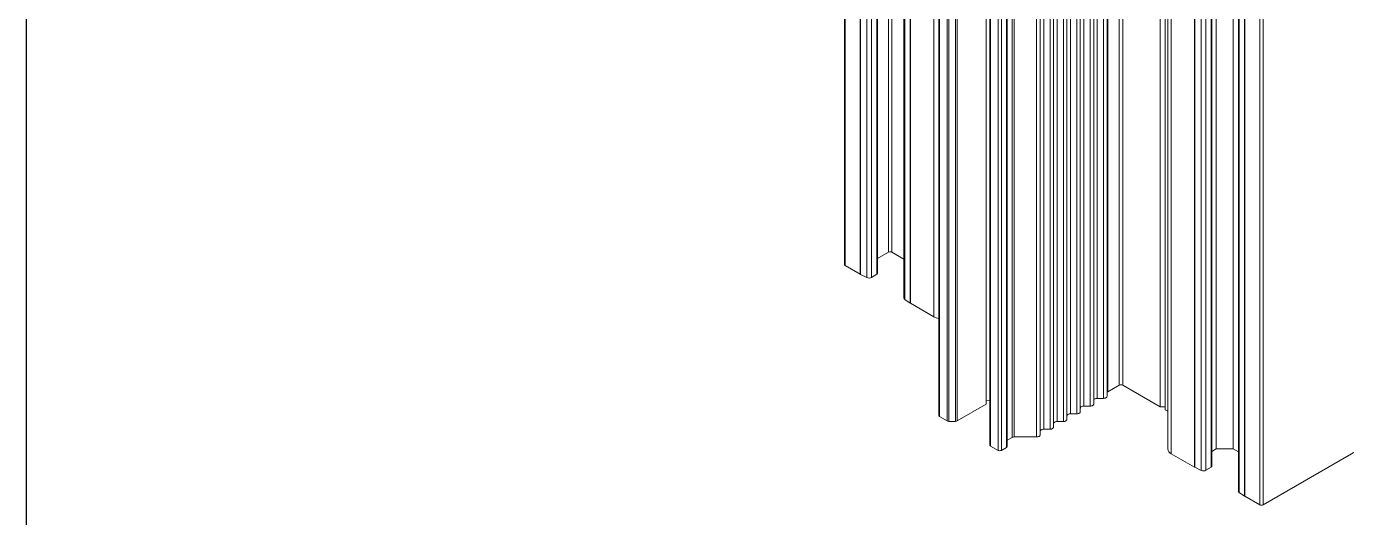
# Model space of a CAD drawing. Header units: millimetres. Extents: x 226 to 1066, y 456 to 1447.
# Drawn here: x 225.7 to 276, y 1325 to 1343.7 of the extents above; entities that cross this region are included whole.
import ezdxf

# ---------------------------------------------------------------- set-up
doc = ezdxf.new("R2010")
doc.units = ezdxf.units.MM
doc.layers.add('ANTET', color=140, linetype='Continuous')

# ---------------------------------------------------------------- blocks, each defined once
blk = doc.blocks.new('MN50.S.1')
at = {"color": 252}
blk.add_lwpolyline([(9907.25, 888.558), (9907.25, 1185.558), (10117.25, 1185.558), (10117.25, 888.558)], close=True, dxfattribs=at)
blk = doc.blocks.new('M.T.TİP-4A')
at = {"color": 0, "linetype": 'Continuous', "lineweight": 0}
for p, q in [((258.551, 1371.829), (258.551, 1335.085)), ((258.678, 1371.829), (258.678, 1335.085)), ((256.87, 1371.352), (256.87, 1334.607)), ((256.896, 1371.315), (256.896, 1334.571)), ((257.469, 1370.984), (257.469, 1334.24)), ((257.475, 1370.981), (257.475, 1334.237)), ((257.72, 1370.862), (257.72, 1334.118)), ((257.902, 1370.867), (257.902, 1334.123)), ((258.106, 1370.984), (258.106, 1334.24)), ((258.132, 1334.277), (258.132, 1371.021)), ((259.136, 1370.077), (259.136, 1333.333)), ((259.167, 1370.027), (259.167, 1333.283)), ((259.373, 1369.885), (259.373, 1333.141)), ((259.378, 1369.882), (259.378, 1333.138)), ((260.269, 1369.368), (260.269, 1332.623)), ((267.333, 1366.759), (267.333, 1330.015)), ((267.461, 1366.759), (267.461, 1330.015)), ((262.268, 1329.295), (262.268, 1366.04)), ((266.357, 1366.044), (266.357, 1329.3)), ((266.492, 1366.26), (266.492, 1329.516)), ((266.731, 1366.26), (266.731, 1329.516)), ((266.866, 1366.338), (266.866, 1329.594)), ((266.892, 1366.505), (266.892, 1329.76)), ((260.466, 1365.602), (260.466, 1328.858)), ((260.492, 1365.565), (260.492, 1328.821)), ((265.474, 1365.672), (265.474, 1328.928)), ((265.713, 1365.672), (265.713, 1328.928)), ((265.848, 1365.75), (265.848, 1329.006)), ((265.983, 1365.966), (265.983, 1329.222)), ((266.222, 1365.966), (266.222, 1329.222)), ((268.893, 1365.933), (268.893, 1329.188)), ((269.083, 1365.823), (269.083, 1329.078)), ((260.778, 1365.4), (260.778, 1328.656)), ((260.842, 1365.385), (260.842, 1328.64)), ((261.097, 1365.385), (261.097, 1328.64)), ((261.16, 1365.4), (261.16, 1328.656)), ((264.455, 1365.085), (264.455, 1328.34)), ((264.695, 1365.085), (264.695, 1328.34)), ((264.83, 1365.163), (264.83, 1328.418)), ((264.965, 1365.379), (264.965, 1328.634)), ((265.204, 1365.379), (265.204, 1328.634)), ((265.339, 1365.456), (265.339, 1328.712)), ((263.26, 1364.775), (263.26, 1328.031)), ((263.324, 1364.791), (263.324, 1328.046)), ((264.185, 1364.791), (264.185, 1328.046)), ((264.32, 1364.869), (264.32, 1328.124)), ((262.407, 1364.482), (262.407, 1327.737)), ((262.433, 1364.445), (262.433, 1327.7)), ((262.719, 1364.28), (262.719, 1327.535)), ((262.847, 1364.28), (262.847, 1327.535)), ((263.038, 1364.39), (263.038, 1327.645)), ((263.064, 1327.682), (263.064, 1364.426)), ((269.174, 1364.335), (269.174, 1327.59)), ((269.306, 1364.151), (269.306, 1327.407)), ((271.024, 1364.335), (271.024, 1327.59)), ((271.661, 1364.335), (271.661, 1327.59)), ((270.197, 1363.637), (270.197, 1326.892)), ((270.203, 1363.634), (270.203, 1326.889)), ((270.448, 1363.515), (270.448, 1326.77)), ((270.63, 1363.519), (270.63, 1326.775)), ((270.834, 1363.637), (270.834, 1326.892)), ((270.86, 1326.929), (270.86, 1363.673)), ((271.864, 1362.729), (271.864, 1325.985)), ((271.895, 1362.679), (271.895, 1325.935)), ((272.101, 1362.538), (272.101, 1325.793)), ((272.106, 1362.534), (272.106, 1325.79)), ((272.679, 1362.204), (272.679, 1325.459)), ((272.806, 1362.204), (272.806, 1325.459)), ((272.806, 1325.459), (306.09, 1344.674)), ((258.551, 1335.085), (258.132, 1334.843)), ((259.136, 1334.821), (258.678, 1335.085)), ((257.469, 1334.24), (256.896, 1334.571)), ((257.72, 1334.118), (257.475, 1334.237)), ((258.106, 1334.24), (257.902, 1334.123)), ((259.167, 1333.283), (259.373, 1333.141)), ((260.269, 1332.623), (259.378, 1333.138)), ((266.892, 1329.76), (267.333, 1330.015)), ((268.893, 1329.188), (267.461, 1330.015)), ((262.407, 1329.42), (262.268, 1329.438)), ((266.492, 1329.516), (266.731, 1329.516)), ((261.16, 1328.656), (262.268, 1329.295)), ((265.474, 1328.928), (265.713, 1328.928)), ((265.983, 1329.222), (266.222, 1329.222)), ((269.083, 1329.188), (268.893, 1329.188)), ((269.083, 1329.078), (269.174, 1329.026)), ((260.778, 1328.656), (260.492, 1328.821)), ((261.097, 1328.64), (260.842, 1328.64)), ((264.455, 1328.34), (264.695, 1328.34)), ((264.965, 1328.634), (265.204, 1328.634)), ((263.064, 1327.918), (263.26, 1328.031)), ((263.324, 1328.046), (264.185, 1328.046)), ((262.433, 1327.7), (262.719, 1327.535)), ((262.847, 1327.535), (263.038, 1327.645)), ((269.306, 1327.407), (270.197, 1326.892)), ((270.86, 1327.495), (271.024, 1327.59)), ((271.024, 1327.59), (271.661, 1327.59)), ((271.661, 1327.59), (271.864, 1327.473)), ((270.448, 1326.77), (270.203, 1326.889)), ((270.63, 1326.775), (270.834, 1326.892)), ((271.895, 1325.935), (272.101, 1325.793)), ((272.106, 1325.79), (272.679, 1325.459))]:
    blk.add_line(p, q, dxfattribs=at)
at = {"color": 7, "linetype": 'Continuous', "lineweight": 15}
blk.add_line((272.806, 1325.459), (304.181, 1343.571), dxfattribs=at)
at = {"color": 0, "linetype": 'Continuous', "lineweight": 0, "flags": 128}
for points in [[(266.357, 1329.438), (266.36, 1329.453), (266.367, 1329.468), (266.38, 1329.481), (266.396, 1329.493), (266.417, 1329.503), (266.44, 1329.51), (266.466, 1329.514), (266.492, 1329.516)], [(266.731, 1329.516), (266.757, 1329.517), (266.783, 1329.522), (266.806, 1329.529), (266.826, 1329.539), (266.843, 1329.551), (266.856, 1329.564), (266.863, 1329.579), (266.866, 1329.594)], [(265.339, 1328.85), (265.341, 1328.865), (265.349, 1328.88), (265.361, 1328.893), (265.378, 1328.905), (265.399, 1328.915), (265.422, 1328.922), (265.447, 1328.927), (265.474, 1328.928)], [(265.713, 1328.928), (265.739, 1328.93), (265.764, 1328.934), (265.788, 1328.941), (265.808, 1328.951), (265.825, 1328.963), (265.838, 1328.976), (265.845, 1328.991), (265.848, 1329.006)], [(265.848, 1329.144), (265.85, 1329.159), (265.858, 1329.174), (265.871, 1329.187), (265.887, 1329.199), (265.908, 1329.209), (265.931, 1329.216), (265.956, 1329.22), (265.983, 1329.222)], [(266.222, 1329.222), (266.248, 1329.223), (266.274, 1329.228), (266.297, 1329.235), (266.317, 1329.245), (266.334, 1329.257), (266.347, 1329.27), (266.354, 1329.285), (266.357, 1329.3)], [(264.32, 1328.262), (264.323, 1328.278), (264.331, 1328.292), (264.343, 1328.306), (264.36, 1328.317), (264.38, 1328.327), (264.404, 1328.334), (264.429, 1328.339), (264.455, 1328.34)], [(264.695, 1328.34), (264.721, 1328.342), (264.746, 1328.346), (264.77, 1328.353), (264.79, 1328.363), (264.807, 1328.375), (264.819, 1328.388), (264.827, 1328.403), (264.83, 1328.418)], [(264.83, 1328.556), (264.832, 1328.571), (264.84, 1328.586), (264.852, 1328.6), (264.869, 1328.611), (264.89, 1328.621), (264.913, 1328.628), (264.938, 1328.633), (264.965, 1328.634)], [(265.204, 1328.634), (265.23, 1328.636), (265.255, 1328.64), (265.279, 1328.647), (265.299, 1328.657), (265.316, 1328.669), (265.328, 1328.682), (265.336, 1328.697), (265.339, 1328.712)], [(264.185, 1328.046), (264.212, 1328.048), (264.237, 1328.052), (264.26, 1328.059), (264.281, 1328.069), (264.298, 1328.081), (264.31, 1328.094), (264.318, 1328.109), (264.32, 1328.124)]]:
    blk.add_lwpolyline(points, dxfattribs=at)
at = {"color": 0, "linetype": 'Continuous', "lineweight": 0}
for centre, radius, start, end in [((258.615, 1334.962), 0.138, 62.6097, 117.3903), ((256.915, 1334.612), 0.0453, 185.6948, 245.6253), ((257.514, 1334.318), 0.0904, 240.0469, 244.1966), ((257.807, 1334.309), 0.21, 245.6929, 297.1948), ((258.087, 1334.281), 0.0453, 294.3747, 354.3052), ((259.198, 1333.337), 0.0628, 184.1069, 240.3546), ((259.418, 1333.207), 0.0794, 235.5252, 240.0531), ((260.554, 1333.141), 0.59, 241.2088, 261.4345), ((267.397, 1329.892), 0.138, 62.6097, 117.3903), ((266.911, 1329.719), 0.0453, 114.3747, 174.3052), ((260.511, 1328.862), 0.0453, 185.6948, 245.6253), ((260.84, 1328.77), 0.13, 241.9598, 271.1441), ((261.099, 1328.77), 0.13, 268.8559, 298.0402), ((263.321, 1327.917), 0.13, 88.8559, 118.0402), ((262.452, 1327.742), 0.0453, 185.6948, 245.6253), ((262.783, 1327.658), 0.138, 242.6097, 297.3903), ((263.019, 1327.687), 0.0453, 294.3747, 354.3052), ((269.4, 1327.613), 0.226, 185.6948, 245.6253), ((270.242, 1326.971), 0.0904, 240.0469, 244.1966), ((270.815, 1326.933), 0.0453, 294.3747, 354.3052), ((270.535, 1326.962), 0.21, 245.6929, 297.1948), ((271.926, 1325.99), 0.0628, 184.1069, 240.3546), ((272.146, 1325.859), 0.0794, 235.5252, 240.0531), ((272.743, 1325.582), 0.138, 242.6097, 297.3903)]:
    blk.add_arc(centre, radius, start, end, dxfattribs=at)

msp = doc.modelspace()

# ---------------------------------------------------------------- block references
msp.add_blockref('M.T.TİP-4A', (0, 0))
at = {"layer": 'ANTET', "color": 0}
msp.add_blockref('MN50.S.1', (-9681.523, 261.489), dxfattribs=at)

doc.saveas('drawing.dxf')
